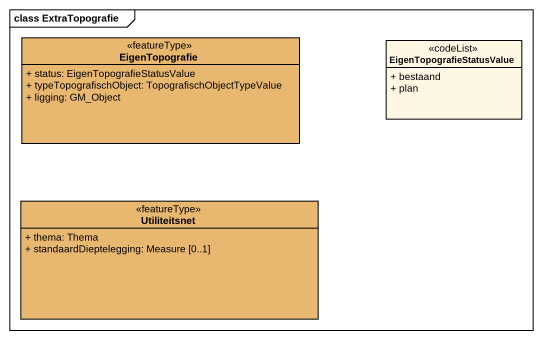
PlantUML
@startuml
mainframe class ExtraTopografie
hide circle
hide empty members
skinparam classAttributeIconSize 0
class EigenTopografie <<featureType>> #E9B870 {
  + status: EigenTopografieStatusValue
  + typeTopografischObject: TopografischObjectTypeValue
  + ligging: GM_Object
}
class EigenTopografieStatusValue <<codeList>> {
  + bestaand
  + plan
}
class Utiliteitsnet <<featureType>> #E9B870 {
  + thema: Thema
  + standaardDieptelegging: Measure [0..1]
}
@enduml
